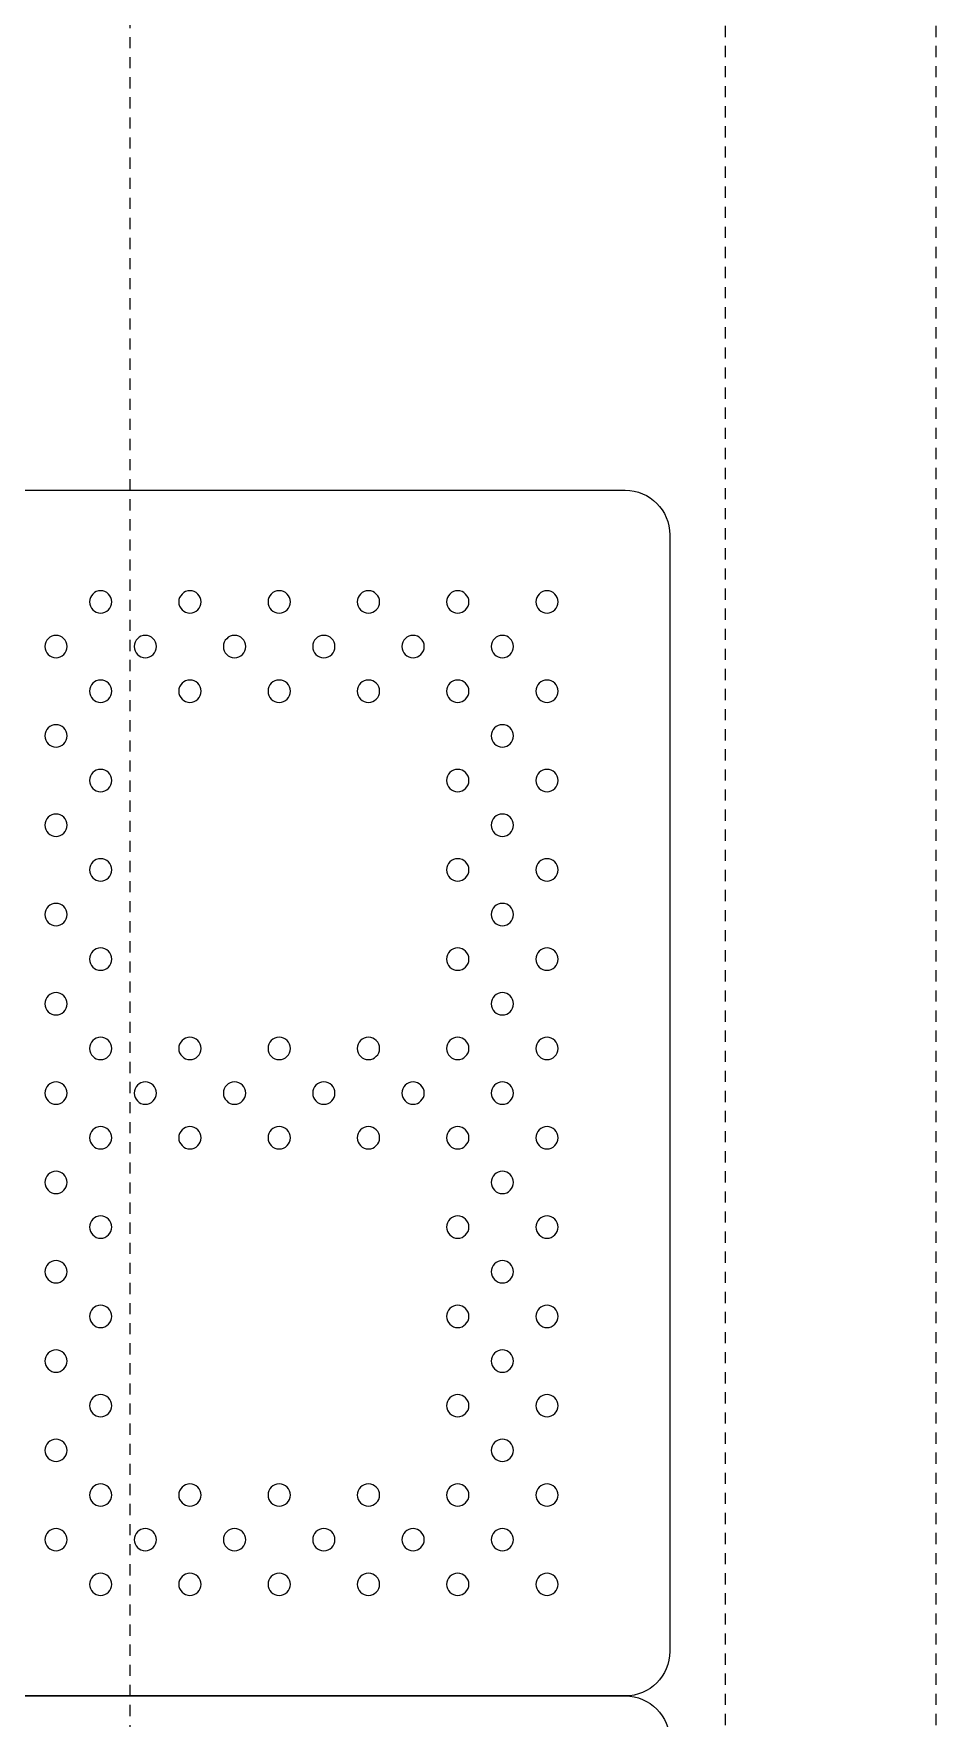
# Model space of a CAD drawing. Header units: inches. Extents: x 300 to 400, y -177 to 73.
# Drawn here: x 334.06 to 344.17, y -68.52 to -49.66 of the extents above; entities that cross this region are included whole.
import ezdxf

# ---------------------------------------------------------------- set-up
doc = ezdxf.new("R2010")
doc.units = ezdxf.units.IN
doc.header["$MEASUREMENT"] = 0
doc.linetypes.add('HIDDEN2', pattern=[0.1875, 0.125, -0.0625])
doc.layers.add('ScoreBone', color=5, linetype='Continuous')

msp = doc.modelspace()

# ---------------------------------------------------------------- linework, layer by layer
at = {"layer": 'ScoreBone', "color": 1, "linetype": 'HIDDEN2'}
for p, q in [((335.137, -81.768), (335.137, 73.232)), ((341.807, -87.268), (341.807, 73.232)), ((344.168, -100.768), (344.168, 73.232))]:
    msp.add_line(p, q, dxfattribs=at)
at = {"layer": 'ScoreBone', "lineweight": 5}
for points in [[(324.182, -54.768), (324.182, -54.768), (340.682, -54.768), (340.682, -54.768)], [(340.682, -54.768), (340.958, -54.768), (341.182, -54.992), (341.182, -55.268)], [(341.182, -55.268), (341.182, -55.268), (341.182, -67.768), (341.182, -67.768)], [(341.182, -67.768), (341.182, -68.043), (340.958, -68.268), (340.682, -68.268)], [(340.682, -68.268), (340.682, -68.268), (324.182, -68.268), (324.182, -68.268)], [(324.182, -68.268), (324.182, -68.268), (340.682, -68.268), (340.682, -68.268)], [(340.682, -68.268), (340.958, -68.268), (341.182, -68.492), (341.182, -68.768)]]:
    msp.add_open_spline(points, degree=3, dxfattribs=at)
for points in [[(334.932, -56.018), (334.932, -56.086), (334.875, -56.143), (334.807, -56.143), (334.738, -56.143), (334.682, -56.086), (334.682, -56.018), (334.682, -55.949), (334.738, -55.893), (334.807, -55.893), (334.875, -55.893), (334.932, -55.949), (334.932, -56.018)], [(335.932, -56.018), (335.932, -56.086), (335.875, -56.143), (335.807, -56.143), (335.738, -56.143), (335.682, -56.086), (335.682, -56.018), (335.682, -55.949), (335.738, -55.893), (335.807, -55.893), (335.875, -55.893), (335.932, -55.949), (335.932, -56.018)], [(336.932, -56.018), (336.932, -56.086), (336.875, -56.143), (336.807, -56.143), (336.738, -56.143), (336.682, -56.086), (336.682, -56.018), (336.682, -55.949), (336.738, -55.893), (336.807, -55.893), (336.875, -55.893), (336.932, -55.949), (336.932, -56.018)], [(337.932, -56.018), (337.932, -56.086), (337.875, -56.143), (337.807, -56.143), (337.738, -56.143), (337.682, -56.086), (337.682, -56.018), (337.682, -55.949), (337.738, -55.893), (337.807, -55.893), (337.875, -55.893), (337.932, -55.949), (337.932, -56.018)], [(338.932, -56.018), (338.932, -56.086), (338.875, -56.143), (338.807, -56.143), (338.738, -56.143), (338.682, -56.086), (338.682, -56.018), (338.682, -55.949), (338.738, -55.893), (338.807, -55.893), (338.875, -55.893), (338.932, -55.949), (338.932, -56.018)], [(339.932, -56.018), (339.932, -56.086), (339.875, -56.143), (339.807, -56.143), (339.738, -56.143), (339.682, -56.086), (339.682, -56.018), (339.682, -55.949), (339.738, -55.893), (339.807, -55.893), (339.875, -55.893), (339.932, -55.949), (339.932, -56.018)], [(334.432, -56.518), (334.432, -56.586), (334.375, -56.643), (334.307, -56.643), (334.238, -56.643), (334.182, -56.586), (334.182, -56.518), (334.182, -56.449), (334.238, -56.393), (334.307, -56.393), (334.375, -56.393), (334.432, -56.449), (334.432, -56.518)], [(335.432, -56.518), (335.432, -56.586), (335.375, -56.643), (335.307, -56.643), (335.238, -56.643), (335.182, -56.586), (335.182, -56.518), (335.182, -56.449), (335.238, -56.393), (335.307, -56.393), (335.375, -56.393), (335.432, -56.449), (335.432, -56.518)], [(336.432, -56.518), (336.432, -56.586), (336.375, -56.643), (336.307, -56.643), (336.238, -56.643), (336.182, -56.586), (336.182, -56.518), (336.182, -56.449), (336.238, -56.393), (336.307, -56.393), (336.375, -56.393), (336.432, -56.449), (336.432, -56.518)], [(337.432, -56.518), (337.432, -56.586), (337.375, -56.643), (337.307, -56.643), (337.238, -56.643), (337.182, -56.586), (337.182, -56.518), (337.182, -56.449), (337.238, -56.393), (337.307, -56.393), (337.375, -56.393), (337.432, -56.449), (337.432, -56.518)], [(338.432, -56.518), (338.432, -56.586), (338.375, -56.643), (338.307, -56.643), (338.238, -56.643), (338.182, -56.586), (338.182, -56.518), (338.182, -56.449), (338.238, -56.393), (338.307, -56.393), (338.375, -56.393), (338.432, -56.449), (338.432, -56.518)], [(339.432, -56.518), (339.432, -56.586), (339.375, -56.643), (339.307, -56.643), (339.238, -56.643), (339.182, -56.586), (339.182, -56.518), (339.182, -56.449), (339.238, -56.393), (339.307, -56.393), (339.375, -56.393), (339.432, -56.449), (339.432, -56.518)], [(334.932, -57.018), (334.932, -57.086), (334.875, -57.143), (334.807, -57.143), (334.738, -57.143), (334.682, -57.086), (334.682, -57.018), (334.682, -56.949), (334.738, -56.893), (334.807, -56.893), (334.875, -56.893), (334.932, -56.949), (334.932, -57.018)], [(335.932, -57.018), (335.932, -57.086), (335.875, -57.143), (335.807, -57.143), (335.738, -57.143), (335.682, -57.086), (335.682, -57.018), (335.682, -56.949), (335.738, -56.893), (335.807, -56.893), (335.875, -56.893), (335.932, -56.949), (335.932, -57.018)], [(336.932, -57.018), (336.932, -57.086), (336.875, -57.143), (336.807, -57.143), (336.738, -57.143), (336.682, -57.086), (336.682, -57.018), (336.682, -56.949), (336.738, -56.893), (336.807, -56.893), (336.875, -56.893), (336.932, -56.949), (336.932, -57.018)], [(337.932, -57.018), (337.932, -57.086), (337.875, -57.143), (337.807, -57.143), (337.738, -57.143), (337.682, -57.086), (337.682, -57.018), (337.682, -56.949), (337.738, -56.893), (337.807, -56.893), (337.875, -56.893), (337.932, -56.949), (337.932, -57.018)], [(338.932, -57.018), (338.932, -57.086), (338.875, -57.143), (338.807, -57.143), (338.738, -57.143), (338.682, -57.086), (338.682, -57.018), (338.682, -56.949), (338.738, -56.893), (338.807, -56.893), (338.875, -56.893), (338.932, -56.949), (338.932, -57.018)], [(339.932, -57.018), (339.932, -57.086), (339.875, -57.143), (339.807, -57.143), (339.738, -57.143), (339.682, -57.086), (339.682, -57.018), (339.682, -56.949), (339.738, -56.893), (339.807, -56.893), (339.875, -56.893), (339.932, -56.949), (339.932, -57.018)], [(334.432, -57.518), (334.432, -57.586), (334.375, -57.643), (334.307, -57.643), (334.238, -57.643), (334.182, -57.586), (334.182, -57.518), (334.182, -57.449), (334.238, -57.393), (334.307, -57.393), (334.375, -57.393), (334.432, -57.449), (334.432, -57.518)], [(339.432, -57.518), (339.432, -57.586), (339.375, -57.643), (339.307, -57.643), (339.238, -57.643), (339.182, -57.586), (339.182, -57.518), (339.182, -57.449), (339.238, -57.393), (339.307, -57.393), (339.375, -57.393), (339.432, -57.449), (339.432, -57.518)], [(334.932, -58.018), (334.932, -58.086), (334.875, -58.143), (334.807, -58.143), (334.738, -58.143), (334.682, -58.086), (334.682, -58.018), (334.682, -57.949), (334.738, -57.893), (334.807, -57.893), (334.875, -57.893), (334.932, -57.949), (334.932, -58.018)], [(338.932, -58.018), (338.932, -58.086), (338.875, -58.143), (338.807, -58.143), (338.738, -58.143), (338.682, -58.086), (338.682, -58.018), (338.682, -57.949), (338.738, -57.893), (338.807, -57.893), (338.875, -57.893), (338.932, -57.949), (338.932, -58.018)], [(339.932, -58.018), (339.932, -58.086), (339.875, -58.143), (339.807, -58.143), (339.738, -58.143), (339.682, -58.086), (339.682, -58.018), (339.682, -57.949), (339.738, -57.893), (339.807, -57.893), (339.875, -57.893), (339.932, -57.949), (339.932, -58.018)], [(334.432, -58.518), (334.432, -58.586), (334.375, -58.643), (334.307, -58.643), (334.238, -58.643), (334.182, -58.586), (334.182, -58.518), (334.182, -58.449), (334.238, -58.393), (334.307, -58.393), (334.375, -58.393), (334.432, -58.449), (334.432, -58.518)], [(339.432, -58.518), (339.432, -58.586), (339.375, -58.643), (339.307, -58.643), (339.238, -58.643), (339.182, -58.586), (339.182, -58.518), (339.182, -58.449), (339.238, -58.393), (339.307, -58.393), (339.375, -58.393), (339.432, -58.449), (339.432, -58.518)], [(334.932, -59.018), (334.932, -59.086), (334.875, -59.143), (334.807, -59.143), (334.738, -59.143), (334.682, -59.086), (334.682, -59.018), (334.682, -58.949), (334.738, -58.893), (334.807, -58.893), (334.875, -58.893), (334.932, -58.949), (334.932, -59.018)], [(338.932, -59.018), (338.932, -59.086), (338.875, -59.143), (338.807, -59.143), (338.738, -59.143), (338.682, -59.086), (338.682, -59.018), (338.682, -58.949), (338.738, -58.893), (338.807, -58.893), (338.875, -58.893), (338.932, -58.949), (338.932, -59.018)], [(339.932, -59.018), (339.932, -59.086), (339.875, -59.143), (339.807, -59.143), (339.738, -59.143), (339.682, -59.086), (339.682, -59.018), (339.682, -58.949), (339.738, -58.893), (339.807, -58.893), (339.875, -58.893), (339.932, -58.949), (339.932, -59.018)], [(334.432, -59.518), (334.432, -59.586), (334.375, -59.643), (334.307, -59.643), (334.238, -59.643), (334.182, -59.586), (334.182, -59.518), (334.182, -59.449), (334.238, -59.393), (334.307, -59.393), (334.375, -59.393), (334.432, -59.449), (334.432, -59.518)], [(339.432, -59.518), (339.432, -59.586), (339.375, -59.643), (339.307, -59.643), (339.238, -59.643), (339.182, -59.586), (339.182, -59.518), (339.182, -59.449), (339.238, -59.393), (339.307, -59.393), (339.375, -59.393), (339.432, -59.449), (339.432, -59.518)], [(334.932, -60.018), (334.932, -60.086), (334.875, -60.143), (334.807, -60.143), (334.738, -60.143), (334.682, -60.086), (334.682, -60.018), (334.682, -59.949), (334.738, -59.893), (334.807, -59.893), (334.875, -59.893), (334.932, -59.949), (334.932, -60.018)], [(338.932, -60.018), (338.932, -60.086), (338.875, -60.143), (338.807, -60.143), (338.738, -60.143), (338.682, -60.086), (338.682, -60.018), (338.682, -59.949), (338.738, -59.893), (338.807, -59.893), (338.875, -59.893), (338.932, -59.949), (338.932, -60.018)], [(339.932, -60.018), (339.932, -60.086), (339.875, -60.143), (339.807, -60.143), (339.738, -60.143), (339.682, -60.086), (339.682, -60.018), (339.682, -59.949), (339.738, -59.893), (339.807, -59.893), (339.875, -59.893), (339.932, -59.949), (339.932, -60.018)], [(334.432, -60.518), (334.432, -60.586), (334.375, -60.643), (334.307, -60.643), (334.238, -60.643), (334.182, -60.586), (334.182, -60.518), (334.182, -60.449), (334.238, -60.393), (334.307, -60.393), (334.375, -60.393), (334.432, -60.449), (334.432, -60.518)], [(339.432, -60.518), (339.432, -60.586), (339.375, -60.643), (339.307, -60.643), (339.238, -60.643), (339.182, -60.586), (339.182, -60.518), (339.182, -60.449), (339.238, -60.393), (339.307, -60.393), (339.375, -60.393), (339.432, -60.449), (339.432, -60.518)], [(334.932, -61.018), (334.932, -61.086), (334.875, -61.143), (334.807, -61.143), (334.738, -61.143), (334.682, -61.086), (334.682, -61.018), (334.682, -60.949), (334.738, -60.893), (334.807, -60.893), (334.875, -60.893), (334.932, -60.949), (334.932, -61.018)], [(335.932, -61.018), (335.932, -61.086), (335.875, -61.143), (335.807, -61.143), (335.738, -61.143), (335.682, -61.086), (335.682, -61.018), (335.682, -60.949), (335.738, -60.893), (335.807, -60.893), (335.875, -60.893), (335.932, -60.949), (335.932, -61.018)], [(336.932, -61.018), (336.932, -61.086), (336.875, -61.143), (336.807, -61.143), (336.738, -61.143), (336.682, -61.086), (336.682, -61.018), (336.682, -60.949), (336.738, -60.893), (336.807, -60.893), (336.875, -60.893), (336.932, -60.949), (336.932, -61.018)], [(337.932, -61.018), (337.932, -61.086), (337.875, -61.143), (337.807, -61.143), (337.738, -61.143), (337.682, -61.086), (337.682, -61.018), (337.682, -60.949), (337.738, -60.893), (337.807, -60.893), (337.875, -60.893), (337.932, -60.949), (337.932, -61.018)], [(338.932, -61.018), (338.932, -61.086), (338.875, -61.143), (338.807, -61.143), (338.738, -61.143), (338.682, -61.086), (338.682, -61.018), (338.682, -60.949), (338.738, -60.893), (338.807, -60.893), (338.875, -60.893), (338.932, -60.949), (338.932, -61.018)], [(339.932, -61.018), (339.932, -61.086), (339.875, -61.143), (339.807, -61.143), (339.738, -61.143), (339.682, -61.086), (339.682, -61.018), (339.682, -60.949), (339.738, -60.893), (339.807, -60.893), (339.875, -60.893), (339.932, -60.949), (339.932, -61.018)], [(334.432, -61.518), (334.432, -61.586), (334.375, -61.643), (334.307, -61.643), (334.238, -61.643), (334.182, -61.586), (334.182, -61.518), (334.182, -61.449), (334.238, -61.393), (334.307, -61.393), (334.375, -61.393), (334.432, -61.449), (334.432, -61.518)], [(335.432, -61.518), (335.432, -61.586), (335.375, -61.643), (335.307, -61.643), (335.238, -61.643), (335.182, -61.586), (335.182, -61.518), (335.182, -61.449), (335.238, -61.393), (335.307, -61.393), (335.375, -61.393), (335.432, -61.449), (335.432, -61.518)], [(336.432, -61.518), (336.432, -61.586), (336.375, -61.643), (336.307, -61.643), (336.238, -61.643), (336.182, -61.586), (336.182, -61.518), (336.182, -61.449), (336.238, -61.393), (336.307, -61.393), (336.375, -61.393), (336.432, -61.449), (336.432, -61.518)], [(337.432, -61.518), (337.432, -61.586), (337.375, -61.643), (337.307, -61.643), (337.238, -61.643), (337.182, -61.586), (337.182, -61.518), (337.182, -61.449), (337.238, -61.393), (337.307, -61.393), (337.375, -61.393), (337.432, -61.449), (337.432, -61.518)], [(338.432, -61.518), (338.432, -61.586), (338.375, -61.643), (338.307, -61.643), (338.238, -61.643), (338.182, -61.586), (338.182, -61.518), (338.182, -61.449), (338.238, -61.393), (338.307, -61.393), (338.375, -61.393), (338.432, -61.449), (338.432, -61.518)], [(339.432, -61.518), (339.432, -61.586), (339.375, -61.643), (339.307, -61.643), (339.238, -61.643), (339.182, -61.586), (339.182, -61.518), (339.182, -61.449), (339.238, -61.393), (339.307, -61.393), (339.375, -61.393), (339.432, -61.449), (339.432, -61.518)], [(334.932, -62.018), (334.932, -62.086), (334.875, -62.143), (334.807, -62.143), (334.738, -62.143), (334.682, -62.086), (334.682, -62.018), (334.682, -61.949), (334.738, -61.893), (334.807, -61.893), (334.875, -61.893), (334.932, -61.949), (334.932, -62.018)], [(335.932, -62.018), (335.932, -62.086), (335.875, -62.143), (335.807, -62.143), (335.738, -62.143), (335.682, -62.086), (335.682, -62.018), (335.682, -61.949), (335.738, -61.893), (335.807, -61.893), (335.875, -61.893), (335.932, -61.949), (335.932, -62.018)], [(336.932, -62.018), (336.932, -62.086), (336.875, -62.143), (336.807, -62.143), (336.738, -62.143), (336.682, -62.086), (336.682, -62.018), (336.682, -61.949), (336.738, -61.893), (336.807, -61.893), (336.875, -61.893), (336.932, -61.949), (336.932, -62.018)], [(337.932, -62.018), (337.932, -62.086), (337.875, -62.143), (337.807, -62.143), (337.738, -62.143), (337.682, -62.086), (337.682, -62.018), (337.682, -61.949), (337.738, -61.893), (337.807, -61.893), (337.875, -61.893), (337.932, -61.949), (337.932, -62.018)], [(338.932, -62.018), (338.932, -62.086), (338.875, -62.143), (338.807, -62.143), (338.738, -62.143), (338.682, -62.086), (338.682, -62.018), (338.682, -61.949), (338.738, -61.893), (338.807, -61.893), (338.875, -61.893), (338.932, -61.949), (338.932, -62.018)], [(339.932, -62.018), (339.932, -62.086), (339.875, -62.143), (339.807, -62.143), (339.738, -62.143), (339.682, -62.086), (339.682, -62.018), (339.682, -61.949), (339.738, -61.893), (339.807, -61.893), (339.875, -61.893), (339.932, -61.949), (339.932, -62.018)], [(334.432, -62.518), (334.432, -62.586), (334.375, -62.643), (334.307, -62.643), (334.238, -62.643), (334.182, -62.586), (334.182, -62.518), (334.182, -62.449), (334.238, -62.393), (334.307, -62.393), (334.375, -62.393), (334.432, -62.449), (334.432, -62.518)], [(339.432, -62.518), (339.432, -62.586), (339.375, -62.643), (339.307, -62.643), (339.238, -62.643), (339.182, -62.586), (339.182, -62.518), (339.182, -62.449), (339.238, -62.393), (339.307, -62.393), (339.375, -62.393), (339.432, -62.449), (339.432, -62.518)], [(334.932, -63.018), (334.932, -63.086), (334.875, -63.143), (334.807, -63.143), (334.738, -63.143), (334.682, -63.086), (334.682, -63.018), (334.682, -62.949), (334.738, -62.893), (334.807, -62.893), (334.875, -62.893), (334.932, -62.949), (334.932, -63.018)], [(334.932, -63.018), (334.932, -63.086), (334.875, -63.143), (334.807, -63.143), (334.738, -63.143), (334.682, -63.086), (334.682, -63.018), (334.682, -62.949), (334.738, -62.893), (334.807, -62.893), (334.875, -62.893), (334.932, -62.949), (334.932, -63.018)], [(338.932, -63.018), (338.932, -63.086), (338.875, -63.143), (338.807, -63.143), (338.738, -63.143), (338.682, -63.086), (338.682, -63.018), (338.682, -62.949), (338.738, -62.893), (338.807, -62.893), (338.875, -62.893), (338.932, -62.949), (338.932, -63.018)], [(338.932, -63.018), (338.932, -63.086), (338.875, -63.143), (338.807, -63.143), (338.738, -63.143), (338.682, -63.086), (338.682, -63.018), (338.682, -62.949), (338.738, -62.893), (338.807, -62.893), (338.875, -62.893), (338.932, -62.949), (338.932, -63.018)], [(339.932, -63.018), (339.932, -63.086), (339.875, -63.143), (339.807, -63.143), (339.738, -63.143), (339.682, -63.086), (339.682, -63.018), (339.682, -62.949), (339.738, -62.893), (339.807, -62.893), (339.875, -62.893), (339.932, -62.949), (339.932, -63.018)], [(339.932, -63.018), (339.932, -63.086), (339.875, -63.143), (339.807, -63.143), (339.738, -63.143), (339.682, -63.086), (339.682, -63.018), (339.682, -62.949), (339.738, -62.893), (339.807, -62.893), (339.875, -62.893), (339.932, -62.949), (339.932, -63.018)], [(334.432, -63.518), (334.432, -63.586), (334.375, -63.643), (334.307, -63.643), (334.238, -63.643), (334.182, -63.586), (334.182, -63.518), (334.182, -63.449), (334.238, -63.393), (334.307, -63.393), (334.375, -63.393), (334.432, -63.449), (334.432, -63.518)], [(334.432, -63.518), (334.432, -63.586), (334.375, -63.643), (334.307, -63.643), (334.238, -63.643), (334.182, -63.586), (334.182, -63.518), (334.182, -63.449), (334.238, -63.393), (334.307, -63.393), (334.375, -63.393), (334.432, -63.449), (334.432, -63.518)], [(339.432, -63.518), (339.432, -63.586), (339.375, -63.643), (339.307, -63.643), (339.238, -63.643), (339.182, -63.586), (339.182, -63.518), (339.182, -63.449), (339.238, -63.393), (339.307, -63.393), (339.375, -63.393), (339.432, -63.449), (339.432, -63.518)], [(339.432, -63.518), (339.432, -63.586), (339.375, -63.643), (339.307, -63.643), (339.238, -63.643), (339.182, -63.586), (339.182, -63.518), (339.182, -63.449), (339.238, -63.393), (339.307, -63.393), (339.375, -63.393), (339.432, -63.449), (339.432, -63.518)], [(334.932, -64.018), (334.932, -64.086), (334.875, -64.143), (334.807, -64.143), (334.738, -64.143), (334.682, -64.086), (334.682, -64.018), (334.682, -63.949), (334.738, -63.893), (334.807, -63.893), (334.875, -63.893), (334.932, -63.949), (334.932, -64.018)], [(338.932, -64.018), (338.932, -64.086), (338.875, -64.143), (338.807, -64.143), (338.738, -64.143), (338.682, -64.086), (338.682, -64.018), (338.682, -63.949), (338.738, -63.893), (338.807, -63.893), (338.875, -63.893), (338.932, -63.949), (338.932, -64.018)], [(339.932, -64.018), (339.932, -64.086), (339.875, -64.143), (339.807, -64.143), (339.738, -64.143), (339.682, -64.086), (339.682, -64.018), (339.682, -63.949), (339.738, -63.893), (339.807, -63.893), (339.875, -63.893), (339.932, -63.949), (339.932, -64.018)], [(334.432, -64.518), (334.432, -64.586), (334.375, -64.643), (334.307, -64.643), (334.238, -64.643), (334.182, -64.586), (334.182, -64.518), (334.182, -64.449), (334.238, -64.393), (334.307, -64.393), (334.375, -64.393), (334.432, -64.449), (334.432, -64.518)], [(339.432, -64.518), (339.432, -64.586), (339.375, -64.643), (339.307, -64.643), (339.238, -64.643), (339.182, -64.586), (339.182, -64.518), (339.182, -64.449), (339.238, -64.393), (339.307, -64.393), (339.375, -64.393), (339.432, -64.449), (339.432, -64.518)], [(334.932, -65.018), (334.932, -65.086), (334.875, -65.143), (334.807, -65.143), (334.738, -65.143), (334.682, -65.086), (334.682, -65.018), (334.682, -64.949), (334.738, -64.893), (334.807, -64.893), (334.875, -64.893), (334.932, -64.949), (334.932, -65.018)], [(338.932, -65.018), (338.932, -65.086), (338.875, -65.143), (338.807, -65.143), (338.738, -65.143), (338.682, -65.086), (338.682, -65.018), (338.682, -64.949), (338.738, -64.893), (338.807, -64.893), (338.875, -64.893), (338.932, -64.949), (338.932, -65.018)], [(339.932, -65.018), (339.932, -65.086), (339.875, -65.143), (339.807, -65.143), (339.738, -65.143), (339.682, -65.086), (339.682, -65.018), (339.682, -64.949), (339.738, -64.893), (339.807, -64.893), (339.875, -64.893), (339.932, -64.949), (339.932, -65.018)], [(334.432, -65.518), (334.432, -65.586), (334.375, -65.643), (334.307, -65.643), (334.238, -65.643), (334.182, -65.586), (334.182, -65.518), (334.182, -65.449), (334.238, -65.393), (334.307, -65.393), (334.375, -65.393), (334.432, -65.449), (334.432, -65.518)], [(339.432, -65.518), (339.432, -65.586), (339.375, -65.643), (339.307, -65.643), (339.238, -65.643), (339.182, -65.586), (339.182, -65.518), (339.182, -65.449), (339.238, -65.393), (339.307, -65.393), (339.375, -65.393), (339.432, -65.449), (339.432, -65.518)], [(334.932, -66.018), (334.932, -66.086), (334.875, -66.143), (334.807, -66.143), (334.738, -66.143), (334.682, -66.086), (334.682, -66.018), (334.682, -65.949), (334.738, -65.893), (334.807, -65.893), (334.875, -65.893), (334.932, -65.949), (334.932, -66.018)], [(335.932, -66.018), (335.932, -66.086), (335.875, -66.143), (335.807, -66.143), (335.738, -66.143), (335.682, -66.086), (335.682, -66.018), (335.682, -65.949), (335.738, -65.893), (335.807, -65.893), (335.875, -65.893), (335.932, -65.949), (335.932, -66.018)], [(336.932, -66.018), (336.932, -66.086), (336.875, -66.143), (336.807, -66.143), (336.738, -66.143), (336.682, -66.086), (336.682, -66.018), (336.682, -65.949), (336.738, -65.893), (336.807, -65.893), (336.875, -65.893), (336.932, -65.949), (336.932, -66.018)], [(337.932, -66.018), (337.932, -66.086), (337.875, -66.143), (337.807, -66.143), (337.738, -66.143), (337.682, -66.086), (337.682, -66.018), (337.682, -65.949), (337.738, -65.893), (337.807, -65.893), (337.875, -65.893), (337.932, -65.949), (337.932, -66.018)], [(338.932, -66.018), (338.932, -66.086), (338.875, -66.143), (338.807, -66.143), (338.738, -66.143), (338.682, -66.086), (338.682, -66.018), (338.682, -65.949), (338.738, -65.893), (338.807, -65.893), (338.875, -65.893), (338.932, -65.949), (338.932, -66.018)], [(339.932, -66.018), (339.932, -66.086), (339.875, -66.143), (339.807, -66.143), (339.738, -66.143), (339.682, -66.086), (339.682, -66.018), (339.682, -65.949), (339.738, -65.893), (339.807, -65.893), (339.875, -65.893), (339.932, -65.949), (339.932, -66.018)], [(334.432, -66.518), (334.432, -66.586), (334.375, -66.643), (334.307, -66.643), (334.238, -66.643), (334.182, -66.586), (334.182, -66.518), (334.182, -66.449), (334.238, -66.393), (334.307, -66.393), (334.375, -66.393), (334.432, -66.449), (334.432, -66.518)], [(335.432, -66.518), (335.432, -66.586), (335.375, -66.643), (335.307, -66.643), (335.238, -66.643), (335.182, -66.586), (335.182, -66.518), (335.182, -66.449), (335.238, -66.393), (335.307, -66.393), (335.375, -66.393), (335.432, -66.449), (335.432, -66.518)], [(336.432, -66.518), (336.432, -66.586), (336.375, -66.643), (336.307, -66.643), (336.238, -66.643), (336.182, -66.586), (336.182, -66.518), (336.182, -66.449), (336.238, -66.393), (336.307, -66.393), (336.375, -66.393), (336.432, -66.449), (336.432, -66.518)], [(337.432, -66.518), (337.432, -66.586), (337.375, -66.643), (337.307, -66.643), (337.238, -66.643), (337.182, -66.586), (337.182, -66.518), (337.182, -66.449), (337.238, -66.393), (337.307, -66.393), (337.375, -66.393), (337.432, -66.449), (337.432, -66.518)], [(338.432, -66.518), (338.432, -66.586), (338.375, -66.643), (338.307, -66.643), (338.238, -66.643), (338.182, -66.586), (338.182, -66.518), (338.182, -66.449), (338.238, -66.393), (338.307, -66.393), (338.375, -66.393), (338.432, -66.449), (338.432, -66.518)], [(339.432, -66.518), (339.432, -66.586), (339.375, -66.643), (339.307, -66.643), (339.238, -66.643), (339.182, -66.586), (339.182, -66.518), (339.182, -66.449), (339.238, -66.393), (339.307, -66.393), (339.375, -66.393), (339.432, -66.449), (339.432, -66.518)], [(334.932, -67.018), (334.932, -67.086), (334.875, -67.143), (334.807, -67.143), (334.738, -67.143), (334.682, -67.086), (334.682, -67.018), (334.682, -66.949), (334.738, -66.893), (334.807, -66.893), (334.875, -66.893), (334.932, -66.949), (334.932, -67.018)], [(335.932, -67.018), (335.932, -67.086), (335.875, -67.143), (335.807, -67.143), (335.738, -67.143), (335.682, -67.086), (335.682, -67.018), (335.682, -66.949), (335.738, -66.893), (335.807, -66.893), (335.875, -66.893), (335.932, -66.949), (335.932, -67.018)], [(336.932, -67.018), (336.932, -67.086), (336.875, -67.143), (336.807, -67.143), (336.738, -67.143), (336.682, -67.086), (336.682, -67.018), (336.682, -66.949), (336.738, -66.893), (336.807, -66.893), (336.875, -66.893), (336.932, -66.949), (336.932, -67.018)], [(337.932, -67.018), (337.932, -67.086), (337.875, -67.143), (337.807, -67.143), (337.738, -67.143), (337.682, -67.086), (337.682, -67.018), (337.682, -66.949), (337.738, -66.893), (337.807, -66.893), (337.875, -66.893), (337.932, -66.949), (337.932, -67.018)], [(338.932, -67.018), (338.932, -67.086), (338.875, -67.143), (338.807, -67.143), (338.738, -67.143), (338.682, -67.086), (338.682, -67.018), (338.682, -66.949), (338.738, -66.893), (338.807, -66.893), (338.875, -66.893), (338.932, -66.949), (338.932, -67.018)], [(339.932, -67.018), (339.932, -67.086), (339.875, -67.143), (339.807, -67.143), (339.738, -67.143), (339.682, -67.086), (339.682, -67.018), (339.682, -66.949), (339.738, -66.893), (339.807, -66.893), (339.875, -66.893), (339.932, -66.949), (339.932, -67.018)]]:
    msp.add_open_spline(points, degree=3, knots=[0, 0, 0, 0, 1, 1, 1, 2, 2, 2, 3, 3, 3, 4, 4, 4, 4], dxfattribs=at)

doc.saveas('drawing.dxf')
